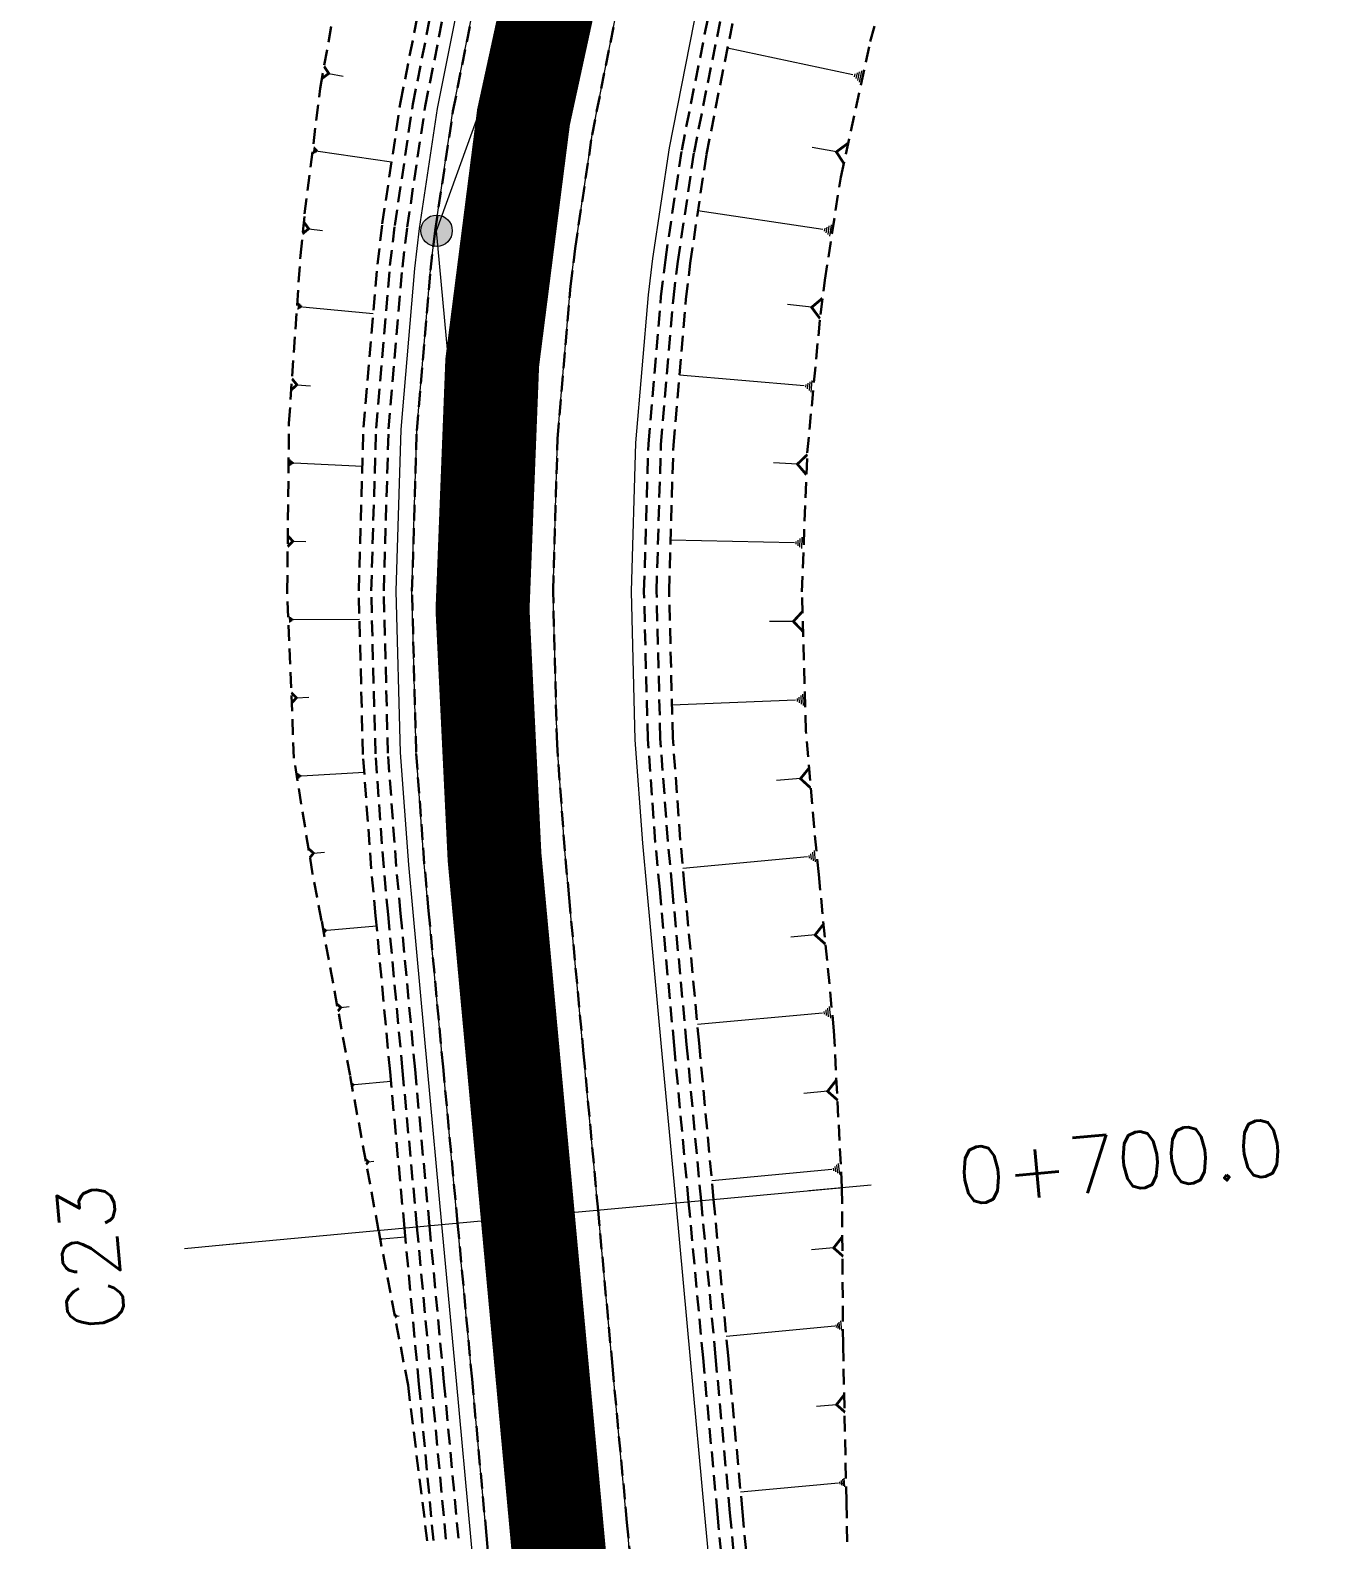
# Model space of a CAD drawing. Header units: metres. Extents: x 544752 to 548977, y 1840603 to 1844608.
# Drawn here: x 548049.03 to 548090.32, y 1841483.32 to 1841531.44 of the extents above; entities that cross this region are included whole.
import ezdxf

# ---------------------------------------------------------------- set-up
doc = ezdxf.new("R2010")
doc.units = ezdxf.units.M
doc.header["$MEASUREMENT"] = 0
for name, pattern in [('ACAD_ISO02W100', [15, 12, -3]), ('Anordnung Grundriss$0$GESTRICHELT', [0.75, 0.5, -0.25]), ('HIDDEN', [0.375, 0.25, -0.125])]:
    doc.linetypes.add(name, pattern=pattern)
doc.layers.add('C-ROAD', color=7, linetype='Continuous')
for name, color, linetype, lineweight in [('C-ROAD-CORR', 5, 'Continuous', 0), ('C-ROAD-SAMP', 150, 'HIDDEN', 0), ('C-ROAD-SAMP-TEXT', 11, 'Continuous', 0), ('C-ROAD-STAN', 11, 'Continuous', 0), ('C-TOPO-FEAT', 94, 'Continuous', 5)]:
    doc.layers.add(name, color=color, linetype=linetype, lineweight=lineweight)

# ---------------------------------------------------------------- blocks, each defined once
blk = doc.blocks.new('STA')
blk.add_circle((0, 0), 0.03600344113496039)
blk = doc.blocks.new('PI')
h = blk.add_hatch(color=256)
h.dxf.hatch_style = 1
h.paths.add_polyline_path([(0.01097384885793593, 0, 1), (-0.01097384885793593, 0, 1)])
at = {"xscale": 0.3048, "yscale": 0.3048, "zscale": 0.3048}
blk.add_blockref('STA', (0, 0), dxfattribs=at)

msp = doc.modelspace()

# ---------------------------------------------------------------- linework, layer by layer
at = {"layer": 'C-ROAD', "color": 3, "linetype": 'Continuous', "lineweight": 13}
for p, q in [((548061.9932191687, 1841525.047978223), (548068.792234353, 1841543.906710026)), ((548063.8411647681, 1841505.086428439), (548061.9932191687, 1841525.047978223))]:
    msp.add_line(p, q, dxfattribs=at)
at = {"layer": 'C-ROAD', "color": 1, "linetype": 'ACAD_ISO02W100', "lineweight": -3, "ltscale": 0.1, "const_width": 3, "flags": 128}
msp.add_lwpolyline([(548063.8411647681, 1841505.086428439, -0.1100235169278199), (548068.792234353, 1841543.906710026)], format="xyb", dxfattribs=at)
at = {"layer": 'C-ROAD-CORR', "color": 160, "linetype": 'Continuous'}
for p, q in [((548075.2726167176, 1841530.015537036, 485.5746938579965), (548071.2721951628, 1841530.866569238, 481.4835125720617)), ((548058.5539453388, 1841530.062396158, 483.9186832207344), (548059.0140416042, 1841529.981532847, 483.4514743370113)), ((548075.3237743006, 1841529.956935895, 485.6369442357916), (548075.3431979361, 1841530.048239996, 485.6369442357916)), ((548075.3749318835, 1841529.898334754, 485.6991946135867), (548075.4137791547, 1841530.080942956, 485.6991946135867)), ((548075.4260894665, 1841529.839733613, 485.7614449913818), (548075.4843603731, 1841530.113645916, 485.7614449913818)), ((548075.4772470496, 1841529.781132472, 485.823695369177), (548075.5549415916, 1841530.146348876, 485.823695369177)), ((548058.0894673858, 1841527.718779612, 483.9597881687463), (548058.0575905626, 1841527.505095737, 483.9597881687463)), ((548058.1210967621, 1841527.686756324, 483.923772513216), (548058.0971891449, 1841527.526493417, 483.923772513216)), ((548058.1527261386, 1841527.654733036, 483.8877568576856), (548058.1367877271, 1841527.547891098, 483.8877568576856)), ((548058.184355515, 1841527.622709747, 483.8517412021553), (548058.1763863093, 1841527.569288778, 483.8517412021553)), ((548058.2159848915, 1841527.590686459, 483.815725546625), (548060.556468744, 1841527.241538966, 481.4488442876926)), ((548074.7436916296, 1841527.562248767, 485.4761559255865), (548073.9746268752, 1841527.700787427, 484.6945375546271)), ((548074.3161478945, 1841525.090286511, 485.3960692564588), (548070.3309022188, 1841525.679829445, 481.3665722539477)), ((548057.9135237203, 1841525.113866829, 483.7145317012137), (548058.3566300423, 1841525.05946134, 483.2680886288539)), ((548074.3700610717, 1841525.035834844, 485.4573838377451), (548074.3835171849, 1841525.126796694, 485.4573838377451)), ((548074.423974249, 1841524.981383176, 485.5186984190313), (548074.4508864752, 1841525.163306878, 485.5186984190313)), ((548074.4778874263, 1841524.926931509, 485.5800130003175), (548074.5182557655, 1841525.199817061, 485.5800130003175)), ((548074.5318006036, 1841524.872479841, 485.6413275816038), (548074.5856250558, 1841525.236327244, 485.6413275816038)), ((548057.5845703749, 1841522.743394382, 483.7628153829715), (548057.5646406832, 1841522.536974216, 483.7628153829715)), ((548057.6164825244, 1841522.714270246, 483.7282410740976), (548057.6015352556, 1841522.559455122, 483.7282410740976)), ((548057.6483946738, 1841522.68514611, 483.6936667652237), (548057.638429828, 1841522.581936027, 483.6936667652237)), ((548057.6803068233, 1841522.656021974, 483.6590924563498), (548057.6753244003, 1841522.604416932, 483.6590924563498)), ((548057.7122189727, 1841522.626897838, 483.6245181474758), (548059.9732732436, 1841522.408594967, 481.3522288518374)), ((548073.9555343426, 1841522.606927094, 485.3212551248069), (548073.1864429117, 1841522.696160252, 484.5469935712151)), ((548073.7149367548, 1841520.109045289, 485.2426493173835), (548069.737642069, 1841520.444529776, 481.2496812724975)), ((548057.5386665945, 1841520.137427232, 483.5370230855598), (548057.968350142, 1841520.107168635, 483.1061606283058)), ((548073.7716231773, 1841520.058554827, 485.3034025204408), (548073.7792797965, 1841520.149326926, 485.3034025204408)), ((548073.8283095999, 1841520.008064366, 485.3641557234981), (548073.8436228383, 1841520.189608562, 485.3641557234981)), ((548073.8849960224, 1841519.957573904, 485.4249089265554), (548073.90796588, 1841520.229890198, 485.4249089265554)), ((548073.941682445, 1841519.907083442, 485.4856621296126), (548073.9723089217, 1841520.270171835, 485.4856621296126)), ((548057.3093053935, 1841517.750737322, 483.5801091861447), (548057.3004365357, 1841517.550937396, 483.5801091861447)), ((548057.341496774, 1841517.724284189, 483.5467673954142), (548057.3348451308, 1841517.574434243, 483.5467673954142)), ((548057.3736881546, 1841517.697831055, 483.5134256046837), (548057.3692537257, 1841517.597931091, 483.5134256046837)), ((548057.4058795351, 1841517.671377921, 483.4800838139532), (548057.4036623208, 1841517.621427939, 483.4800838139532)), ((548057.4380709158, 1841517.644924787, 483.4467420232227), (548059.6265540487, 1841517.54778088, 481.2555115909707)), ((548073.5016035017, 1841517.609137925, 485.1637136281158), (548072.7363380443, 1841517.649589067, 484.3972874983405)), ((548057.4084659135, 1841515.14945175, 483.3537483635404), (548057.8224396188, 1841515.14183716, 482.9395755847553)), ((548073.4046983925, 1841515.10156984, 485.0829765539204), (548069.4568866839, 1841515.186334245, 481.1328540770749)), ((548073.4637983313, 1841515.055229702, 485.1430789400943), (548073.4657329079, 1841515.145330542, 485.1430789400943)), ((548073.52289827, 1841515.008889564, 485.2031813262681), (548073.5267674234, 1841515.189091245, 485.2031813262681)), ((548073.5819982089, 1841514.962549426, 485.2632837124419), (548073.5878019388, 1841515.232851948, 485.2632837124419)), ((548073.6410981477, 1841514.916209288, 485.3233860986157), (548073.6488364541, 1841515.276612651, 485.3233860986157)), ((548057.2966495524, 1841512.749647471, 483.3931446210083), (548057.2981074315, 1841512.557396328, 483.3931446210083)), ((548057.3288736446, 1841512.725859058, 483.3610949757675), (548057.3299670538, 1841512.581670701, 483.3610949757675)), ((548057.3610977366, 1841512.702070645, 483.3290453305266), (548057.3618266763, 1841512.605945074, 483.3290453305266)), ((548057.3933218288, 1841512.678282232, 483.2969956852858), (548057.3936862986, 1841512.630219446, 483.2969956852858)), ((548057.425545921, 1841512.654493819, 483.264946040045), (548059.53128087, 1841512.670462032, 481.1586992770343)), ((548073.3719962112, 1841512.593788498, 485.0139273625938), (548072.6121519925, 1841512.586303162, 484.2538506801848)), ((548073.6311517964, 1841509.95786828, 485.1445297024301), (548073.620023551, 1841510.227910263, 485.1445297024301)), ((548073.6930158336, 1841509.915334226, 485.2046060036548), (548073.6781781733, 1841510.275390204, 485.2046060036548)), ((548057.5230648527, 1841510.160578304, 483.1834088657782), (548057.9226978596, 1841510.174000708, 482.783411590742)), ((548073.4455596847, 1841510.085470441, 484.9643007987563), (548069.5017393167, 1841509.922948303, 481.0160790523325)), ((548073.507423722, 1841510.042936388, 485.0243770999809), (548073.5037143067, 1841510.132950382, 485.0243770999809)), ((548073.5692877591, 1841510.000402334, 485.0844534012055), (548073.561868929, 1841510.180430323, 485.0844534012055)), ((548057.6859997099, 1841507.673209679, 483.0631690234642), (548059.683603001, 1841507.792298289, 481.0618537177946)), ((548057.5589684868, 1841507.757156615, 483.1849894869344), (548057.5698419082, 1841507.574764847, 483.1849894869344)), ((548057.5907262926, 1841507.736169881, 483.1545343710669), (548057.5988813586, 1841507.599376055, 483.1545343710669)), ((548057.6224840983, 1841507.715183147, 483.1240792551993), (548057.6279208091, 1841507.623987263, 483.1240792551993)), ((548057.6542419042, 1841507.694196413, 483.0936241393318), (548057.6569602594, 1841507.648598471, 483.0936241393318)), ((548073.6000258101, 1841507.581680735, 484.9243206838862), (548072.8368659639, 1841507.526243223, 484.159008024497)), ((548058.0682965642, 1841505.207702792, 482.8132103465111), (548058.414223984, 1841505.237349241, 482.4659834468754)), ((548073.8228499409, 1841505.085709523, 484.890832926981), (548069.8507151114, 1841504.71798812, 480.901713458449)), ((548073.8874958402, 1841505.045968954, 484.9515402516153), (548073.8791017386, 1841505.136642227, 484.9515402516153)), ((548073.9521417394, 1841505.006228385, 485.0122475762495), (548073.9353535364, 1841505.187574931, 485.0122475762495)), ((548074.0167876388, 1841504.966487817, 485.0729549008837), (548073.9916053341, 1841505.238507635, 485.0729549008837)), ((548074.081433538, 1841504.926747248, 485.1336622255179), (548074.0478571319, 1841505.289440339, 485.1336622255179)), ((548058.3998642608, 1841502.811304733, 482.6406161856771), (548058.4131764218, 1841502.667506472, 482.6406161856771)), ((548058.4254946577, 1841502.795548644, 482.6165473299776), (548058.4354787784, 1841502.687699948, 482.6165473299776)), ((548058.4511250546, 1841502.779792555, 482.5924784742781), (548058.4577811351, 1841502.707893425, 482.5924784742781)), ((548058.4767554515, 1841502.764036466, 482.5684096185786), (548058.4800834918, 1841502.728086901, 482.5684096185786)), ((548058.5023858484, 1841502.748280377, 482.5443407628791), (548060.0772327159, 1841502.89407223, 480.9627599333595)), ((548074.0643448811, 1841502.597408822, 484.8501528845997), (548073.2958633862, 1841502.52626645, 484.0783854034457)), ((548058.9387033012, 1841500.288033611, 482.2851033893028), (548059.2026452956, 1841500.312468109, 482.0200327928168)), ((548074.3035052193, 1841500.108877077, 484.8071265746785), (548070.3116159525, 1841499.739326903, 480.7981682000172)), ((548074.3684726191, 1841500.068938868, 484.8681358122852), (548074.3600367716, 1841500.160063082, 484.8681358122852)), ((548074.4334400189, 1841500.029000659, 484.9291450498919), (548074.416568324, 1841500.211249087, 484.9291450498919)), ((548074.4984074187, 1841499.989062451, 484.9901542874986), (548074.4730998763, 1841500.262435093, 484.9901542874986)), ((548074.5633748187, 1841499.949124242, 485.0511635251053), (548074.5296314285, 1841500.313621098, 485.0511635251053)), ((548059.2996302099, 1841497.874289605, 482.0966492874341), (548059.3094447689, 1841497.768272519, 482.0966492874341)), ((548059.3185265441, 1841497.862673229, 482.0789042192476), (548059.3258874633, 1841497.783160414, 482.0789042192476)), ((548059.3374228782, 1841497.851056853, 482.0611591510611), (548059.3423301578, 1841497.79804831, 482.0611591510611)), ((548059.3563192125, 1841497.839440477, 482.0434140828746), (548059.3587728521, 1841497.812936205, 482.0434140828746)), ((548059.3752155466, 1841497.827824101, 482.025669014688), (548060.5362913116, 1841497.935310988, 480.8596285508853)), ((548074.4642673893, 1841497.614654231, 484.685543589311), (548073.7075230656, 1841497.544598431, 483.9255634669444)), ((548059.8131514214, 1841495.367886866, 481.7647948703816), (548059.9969488014, 1841495.384901955, 481.5802115824081)), ((548074.8497343269, 1841494.965444463, 484.773431875399), (548074.8173735271, 1841495.315006548, 484.773431875399)), ((548074.6005125372, 1841495.118651639, 484.5393940127606), (548070.7721855963, 1841494.764243288, 480.6946973479136)), ((548074.6628179846, 1841495.080349845, 484.5979034784202), (548074.6547277847, 1841495.167740366, 484.5979034784202)), ((548074.725123432, 1841495.042048051, 484.6564129440798), (548074.7089430322, 1841495.216829093, 484.6564129440798)), ((548074.7874288795, 1841495.003746257, 484.7149224097394), (548074.7631582796, 1841495.26591782, 484.7149224097394)), ((548060.2040949422, 1841492.937944282, 481.5479509355503), (548060.2103742878, 1841492.870114651, 481.5479509355503)), ((548060.216184799, 1841492.930512136, 481.5365976576663), (548060.2208943082, 1841492.879639913, 481.5365976576663)), ((548060.2282746558, 1841492.92307999, 481.5252443797823), (548060.2314143286, 1841492.889165174, 481.5252443797823)), ((548060.2403645125, 1841492.915647844, 481.5138911018983), (548060.241934349, 1841492.898690436, 481.5138911018983)), ((548060.2524543693, 1841492.908215697, 481.5025378240143), (548060.9953095485, 1841492.976985706, 480.7565062354216)), ((548074.6579836454, 1841492.620712579, 484.3147377384468), (548073.9526202601, 1841492.555413383, 483.6063582564149)), ((548060.7025752947, 1841490.450649981, 481.2293375428254), (548060.8033117845, 1841490.459975687, 481.1281703090939)), ((548074.6905952039, 1841490.122162409, 484.065306281937), (548071.2315718725, 1841489.801942436, 480.5914923492714)), ((548074.7468902904, 1841490.087555438, 484.1181715700772), (548074.7395805202, 1841490.166515741, 484.1181715700772)), ((548074.8031853769, 1841490.052948467, 484.1710368582175), (548074.7885658365, 1841490.210869072, 484.1710368582175)), ((548074.8594804634, 1841490.018341496, 484.2239021463577), (548074.8375511528, 1841490.255222403, 484.2239021463577)), ((548074.9157755501, 1841489.983734526, 484.276767434498), (548074.886536469, 1841490.299575734, 484.276767434498)), ((548074.7487838671, 1841487.623828435, 483.8413185900407), (548074.1145405672, 1841487.565113198, 483.2043632992164)), ((548074.8662144676, 1841485.094309252, 483.6734313449164), (548074.8596124576, 1841485.165624311, 483.6734313449164)), ((548074.9170588452, 1841485.063053063, 483.7211780105666), (548074.9038548254, 1841485.205683181, 483.7211780105666)), ((548074.9679032229, 1841485.031796873, 483.7689246762167), (548074.9480971931, 1841485.24574205, 483.7689246762167)), ((548075.0187476006, 1841485.000540684, 483.8166713418669), (548074.9923395609, 1841485.28580092, 483.8166713418669)), ((548074.8153700898, 1841485.125565442, 483.6256846792663), (548071.6912628299, 1841484.83635041, 480.4882189014339))]:
    msp.add_line(p, q, dxfattribs=at)
at = {"layer": 'C-ROAD-CORR', "color": 5, "linetype": 'Anordnung Grundriss$0$GESTRICHELT', "lineweight": 30, "extrusion": (-0.6964777125034044, 0.1224080654301822, -0.707060861244395), "const_width": 0.1, "elevation": -156634.595561267}
msp.add_lwpolyline([(-1908599.511881873, -155929.6731754654), (-1908599.707293501, -155929.9337243027), (-1908599.902705129, -155929.6731754653)], dxfattribs=at)
at = {"layer": 'C-ROAD-CORR', "color": 5, "linetype": 'Anordnung Grundriss$0$GESTRICHELT', "lineweight": 30, "extrusion": (-0.6959837762329932, 0.1253739160033226, 0.7070275556203272), "const_width": 0.1, "elevation": -150228.3628454141}
msp.add_lwpolyline([(-1909522.83968711, 150881.6306619356), (-1909522.512809561, 150881.1948252026), (-1909522.185932011, 150881.6306619357)], dxfattribs=at)
at = {"layer": 'C-ROAD-CORR', "color": 5, "linetype": 'Anordnung Grundriss$0$GESTRICHELT', "lineweight": 30, "extrusion": (-0.7018435903848137, 0.08617377339979565, -0.7070994664216588), "const_width": 0.1, "elevation": -226301.800181171}
msp.add_lwpolyline([(-1894589.136194213, -225612.8006570692), (-1894589.322944884, -225613.0496579633), (-1894589.509695555, -225612.8006570691)], dxfattribs=at)
at = {"layer": 'C-ROAD-CORR', "color": 5, "linetype": 'Anordnung Grundriss$0$GESTRICHELT', "lineweight": 30, "extrusion": (-0.7023998186025547, 0.08149532239064065, 0.7071018365522351), "const_width": 0.1, "elevation": -234548.3968561137}
msp.add_lwpolyline([(-1892417.830140349, 235231.891549862), (-1892417.506258016, 235231.4597067483), (-1892417.18237568, 235231.8915498619)], dxfattribs=at)
at = {"layer": 'C-ROAD-CORR', "color": 5, "linetype": 'Anordnung Grundriss$0$GESTRICHELT', "lineweight": 30, "extrusion": (-0.7054539649868774, 0.04967853141010214, -0.7070125506674045), "const_width": 0.1, "elevation": -295487.2144478174}
msp.add_lwpolyline([(-1875469.98713374, -294724.5019530277), (-1875470.167313883, -294724.7421932174), (-1875470.347494025, -294724.5019530277)], dxfattribs=at)
at = {"layer": 'C-ROAD-CORR', "color": 5, "linetype": 'Anordnung Grundriss$0$GESTRICHELT', "lineweight": 30, "extrusion": (-0.7061635203697773, 0.03732707489469775, 0.7070641922617555), "const_width": 0.1, "elevation": -317948.0057082322}
msp.add_lwpolyline([(-1867880.854653834, 318596.2204581298), (-1867880.534090009, 318595.7930396961), (-1867880.213526184, 318596.2204581298)], dxfattribs=at)
at = {"layer": 'C-ROAD-CORR', "color": 5, "linetype": 'Anordnung Grundriss$0$GESTRICHELT', "lineweight": 30, "extrusion": (-0.7070973425552941, 0.01300627642658808, -0.7069965947052054), "const_width": 0.1, "elevation": -363920.4114706009}
msp.add_lwpolyline([(-1851282.737488547, -363123.330699933), (-1851282.910679963, -363123.5616218201), (-1851283.083871378, -363123.330699933)], dxfattribs=at)
at = {"layer": 'C-ROAD-CORR', "color": 5, "linetype": 'Anordnung Grundriss$0$GESTRICHELT', "lineweight": 30, "extrusion": (-0.707163456515988, -0.006966369870647482, 0.7070157816196084), "const_width": 0.1, "elevation": -400063.2055140493}
msp.add_lwpolyline([(-1836024.674905178, 400646.5036933384), (-1836024.357049165, 400646.0798853209), (-1836024.039193151, 400646.5036933385)], dxfattribs=at)
at = {"layer": 'C-ROAD-CORR', "color": 5, "linetype": 'Anordnung Grundriss$0$GESTRICHELT', "lineweight": 30, "extrusion": (-0.7068310184594652, -0.02374020907155158, -0.7069839558411452), "const_width": 0.1, "elevation": -431443.4963396139}
msp.add_lwpolyline([(-1822075.052855218, -430610.2219272839), (-1822075.220111817, -430610.444936081), (-1822075.387368414, -430610.2219272839)], dxfattribs=at)
at = {"layer": 'C-ROAD-CORR', "color": 5, "linetype": 'Anordnung Grundriss$0$GESTRICHELT', "lineweight": 30, "extrusion": (-0.7053138685656828, -0.05123545984551518, 0.7070412112906358), "const_width": 0.1, "elevation": -480571.5373702596}
msp.add_lwpolyline([(-1796959.77766744, 481168.5728594578), (-1796959.457594239, 481168.1460951902), (-1796959.137521039, 481168.5728594579)], dxfattribs=at)
at = {"layer": 'C-ROAD-CORR', "color": 5, "linetype": 'Anordnung Grundriss$0$GESTRICHELT', "lineweight": 30, "extrusion": (-0.7045561367525963, -0.06038141648970158, -0.7070747730664375), "const_width": 0.1, "elevation": -497671.7532705141}
msp.add_lwpolyline([(-1787981.640202381, -496943.7370616659), (-1787981.785437998, -496943.9307091539), (-1787981.930673614, -496943.737061666)], dxfattribs=at)
at = {"layer": 'C-ROAD-CORR', "color": 5, "linetype": 'Anordnung Grundriss$0$GESTRICHELT', "lineweight": 30, "extrusion": (-0.7040961033632129, -0.06518187766483088, 0.7071067812239019), "const_width": 0.1, "elevation": -505586.5692524578}
msp.add_lwpolyline([(-1783140.210862799, 506272.681427096), (-1783139.888018357, 506272.25096784), (-1783139.565173915, 506272.6814270959)], dxfattribs=at)
at = {"layer": 'C-ROAD-CORR', "color": 5, "linetype": 'Anordnung Grundriss$0$GESTRICHELT', "lineweight": 30, "extrusion": (-0.7040961032752153, -0.06518187763088039, -0.7071067813146543), "const_width": 0.1, "elevation": -506259.6366051161}
msp.add_lwpolyline([(-1783138.871916203, -505577.4348091214), (-1783138.982800077, -505577.5826542881), (-1783139.093683952, -505577.4348091215)], dxfattribs=at)
at = {"layer": 'C-ROAD-CORR', "color": 5, "linetype": 'Anordnung Grundriss$0$GESTRICHELT', "lineweight": 30, "extrusion": (-0.7040961034570221, -0.06518187762754277, 0.7071067811339293), "const_width": 0.1, "elevation": -505586.6424301782}
msp.add_lwpolyline([(-1783135.207573644, 506272.5151088785), (-1783134.88966007, 506272.0912241125), (-1783134.571746495, 506272.5151088785)], dxfattribs=at)
at = {"layer": 'C-ROAD-CORR', "color": 5, "linetype": 'Anordnung Grundriss$0$GESTRICHELT', "lineweight": 30, "extrusion": (-0.7040961036076426, -0.06518187786612334, -0.7071067809619574), "const_width": 0.1, "elevation": -506259.5642977637}
msp.add_lwpolyline([(-1783133.925573885, -505578.1427168552), (-1783134.002788449, -505578.2456696056), (-1783134.080003011, -505578.1427168554)], dxfattribs=at)
at = {"layer": 'C-ROAD-CORR', "color": 5, "linetype": 'Anordnung Grundriss$0$GESTRICHELT', "lineweight": 30, "extrusion": (-0.7040961033684249, -0.06518187763864627, 0.7071067812211257), "const_width": 0.1, "elevation": -505586.7154817242}
msp.add_lwpolyline([(-1783130.195432985, 506272.0351058833), (-1783129.899104902, 506271.640001772), (-1783129.602776818, 506272.0351058833)], dxfattribs=at)
at = {"layer": 'C-ROAD-CORR', "color": 5, "linetype": 'Anordnung Grundriss$0$GESTRICHELT', "lineweight": 30, "extrusion": (-0.7040961034476283, -0.06518187710296934, -0.7071067811916388), "const_width": 0.1, "elevation": -506259.4899044782}
msp.add_lwpolyline([(-1783128.982933694, -505578.8724291953), (-1783129.025253796, -505578.928855999), (-1783129.0675739, -505578.8724291955)], dxfattribs=at)
at = {"layer": 'C-ROAD-CORR', "color": 5, "linetype": 'Anordnung Grundriss$0$GESTRICHELT', "lineweight": 30, "extrusion": (-0.7040961034751415, -0.06518187750653914, 0.7071067811270413), "const_width": 0.1, "elevation": -505586.788280666}
msp.add_lwpolyline([(-1783125.181719232, 506271.3984170193), (-1783124.915269194, 506271.0431503007), (-1783124.648819154, 506271.3984170193)], dxfattribs=at)
at = {"layer": 'C-ROAD-CORR', "color": 1, "linetype": 'Anordnung Grundriss$0$GESTRICHELT', "lineweight": 30}
for points in [[(548061.0816563958, 1841488.243995456, 481.0090550243044), (548060.1435451603, 1841493.178529304, 481.5918475893664), (548059.2322494228, 1841498.115545603, 482.1477099947224), (548058.3245112645, 1841503.052891246, 482.6999996089897), (548058.0361676622, 1841504.549029341, 482.8806023100971), (548057.4426455474, 1841508.230899828, 483.2763643644133), (548057.2285644737, 1841513.57043776, 483.4560601547943), (548057.2849207098, 1841518.919379181, 483.6623069708145), (548057.6510928523, 1841524.261214321, 483.8560677307748), (548057.7838542839, 1841525.584833124, 483.9083638335795), (548058.2838388275, 1841529.584574993, 484.0804433482004), (548059.2037832186, 1841534.873160492, 484.3137681385865), (548060.3952898246, 1841540.11594247, 484.5704766736212), (548060.7019797341, 1841541.28039791, 484.6278552397615), (548061.8848123366, 1841545.2904364, 484.8241679621064), (548062.2099502353, 1841546.279777851, 484.8702264564642), (548063.5458068732, 1841550.086176474, 485.000944714306), (548065.716521303, 1841554.618602202, 484.6261425813368), (548067.8456175687, 1841559.166032254, 484.3072278447004), (548070.0271539373, 1841563.694556419, 483.9442162052407), (548072.3327927128, 1841568.178338755, 483.4609303589532), (548074.6319481231, 1841572.664458496, 482.9961834827571)], [(548061.8913833515, 1841483.297576401, 480.5551957035019), (548061.4304778745, 1841488.276287694, 480.658742003394), (548060.9695723975, 1841493.254998988, 480.7622883032861), (548060.5086669205, 1841498.233710281, 480.8658346031783), (548060.0477614435, 1841503.212421574, 480.9693809030703), (548059.9079828465, 1841504.722313112, 481.000783342943), (548059.6429176949, 1841508.348958297, 481.0729272029624), (548059.5081467887, 1841513.565991073, 481.1764735028545), (548059.6632698938, 1841518.782458365, 481.2800198027467), (548060.1078083586, 1841523.982264106, 481.3835661026388), (548060.262866276, 1841525.268664349, 481.4092713680909), (548060.8403905034, 1841529.149363639, 481.4871124025308), (548061.8587558537, 1841534.267813229, 481.590658702423), (548063.159762115, 1841539.321819254, 481.6942050023151), (548063.4891312219, 1841540.442122815, 481.7173709929512), (548064.7393948685, 1841544.29578694, 481.8012605903645), (548065.0763493743, 1841545.246373724, 481.8232331658559), (548066.4444538786, 1841549.041146235, 481.919671817948), (548068.1402307119, 1841553.744798107, 482.0497301735742), (548069.8360075452, 1841558.448449979, 482.1914356572431), (548071.5317843786, 1841563.152101851, 482.3447882689546), (548073.227561212, 1841567.855753723, 482.5097880087089), (548074.9233380454, 1841572.559405594, 482.6864348765058)], [(548075.1647440597, 1841479.504981442, 483.3388900173709), (548075.0667449115, 1841484.517288882, 483.8068944143361), (548074.9581516895, 1841489.528615573, 484.2642594378402), (548074.9227805953, 1841494.546720821, 484.7951596829781), (548074.6643845603, 1841499.544179478, 485.1020813447442), (548074.184735094, 1841504.521155542, 485.1868035068971), (548074.0328711823, 1841506.029928279, 485.2060689560382), (548073.7749354236, 1841509.107230116, 485.2452733418301), (548073.6437401578, 1841513.538417353, 485.3320937653886), (548073.8181355259, 1841517.967567193, 485.4783225462547), (548074.2337366231, 1841522.378321478, 485.620263373394), (548074.3753629556, 1841523.468781653, 485.6560819821507), (548074.88446948, 1841526.75858755, 485.7532334397711), (548075.8227818798, 1841531.083944282, 485.9330553011719), (548077.0096498779, 1841535.343295956, 486.124202874424)], [(548072.210137189, 1841479.231457952, 480.3716494036098), (548071.7492317121, 1841484.210169246, 480.4751957035019), (548071.288326235, 1841489.188880539, 480.578742003394), (548070.8274207581, 1841494.167591832, 480.6822883032861), (548070.366515281, 1841499.146303125, 480.7858346031782), (548069.9056098041, 1841504.125014419, 480.8893809030703), (548069.765831207, 1841505.634905957, 480.920783342943), (548069.5286973488, 1841508.879392681, 480.9929272029624), (548069.4081279536, 1841513.546679587, 481.0964735028545), (548069.5469049306, 1841518.213460598, 481.2000198027466), (548069.9446000659, 1841522.865335771, 481.3035661026387), (548070.0833187244, 1841524.016181332, 481.3292713680908), (548070.5999862211, 1841527.487951159, 481.4071124025308), (548071.5110411193, 1841532.067043102, 481.5106587024229)]]:
    msp.add_polyline3d(points, dxfattribs=at)
at = {"layer": 'C-ROAD-CORR', "color": 92, "linetype": 'Anordnung Grundriss$0$GESTRICHELT', "lineweight": 30}
for points in [[(548062.289680255, 1841483.334448839, 480.1551957035019), (548061.8287747779, 1841488.313160133, 480.258742003394), (548061.367869301, 1841493.291871426, 480.3622883032861), (548060.906963824, 1841498.270582719, 480.4658346031782), (548060.446058347, 1841503.249294012, 480.5693809030703), (548060.30627975, 1841504.759185551, 480.600783342943), (548060.0423431355, 1841508.370389989, 480.6729272029624), (548059.9081460277, 1841513.565210811, 480.7764735028545), (548060.0626086832, 1841518.759468557, 480.8800198027466), (548060.5052544882, 1841523.937135688, 480.9835661026387), (548060.6596522335, 1841525.218058975, 481.0092713680908), (548061.2347176032, 1841529.082235863, 481.0871124025308), (548062.2487471777, 1841534.178893224, 481.1906587024229), (548063.5442142957, 1841539.211381394, 481.294205002315), (548063.872181086, 1841540.326915169, 481.3173709929512), (548065.1171216303, 1841544.164171997, 481.4012605903645), (548065.452641524, 1841545.110711577, 481.4232331658558), (548066.8207460283, 1841548.905484089, 481.519671817948), (548068.5165228617, 1841553.60913596, 481.6497301735742), (548070.212299695, 1841558.312787832, 481.7914356572431), (548071.9080765283, 1841563.016439704, 481.9447882689546), (548073.6038533618, 1841567.720091576, 482.1097880087088), (548075.2996301951, 1841572.423743448, 482.2864348765058)], [(548062.6879771583, 1841483.371321277, 480.1551957035019), (548062.2270716813, 1841488.350032571, 480.258742003394), (548061.7661662044, 1841493.328743864, 480.3622883032861), (548061.3052607273, 1841498.307455157, 480.4658346031782), (548060.8443552504, 1841503.28616645, 480.5693809030703), (548060.7045766533, 1841504.796057989, 480.600783342943), (548060.441768576, 1841508.391821681, 480.6729272029624), (548060.3081452666, 1841513.564430549, 480.7764735028545), (548060.4619474726, 1841518.736478748, 480.8800198027466), (548060.9027006178, 1841523.892007271, 480.9835661026387), (548061.0564381911, 1841525.1674536, 481.0092713680908), (548061.6290447029, 1841529.015108085, 481.0871124025308), (548062.6387385015, 1841534.089973219, 481.1906587024229), (548063.9286664763, 1841539.100943535, 481.294205002315), (548064.2552309501, 1841540.211707523, 481.3173709929512), (548065.4948483921, 1841544.032557053, 481.4012605903645), (548065.8289336738, 1841544.975049431, 481.4232331658558), (548067.1970381781, 1841548.769821942, 481.519671817948), (548068.8928150114, 1841553.473473814, 481.6497301735742), (548070.5885918448, 1841558.177125686, 481.7914356572431), (548072.2843686781, 1841562.880777558, 481.9447882689546), (548073.9801455116, 1841567.584429429, 482.1097880087088), (548075.6759223449, 1841572.288081301, 482.2864348765058)], [(548071.4135433821, 1841479.157713076, 479.9716494036098), (548070.9526379051, 1841484.136424369, 480.0751957035019), (548070.4917324281, 1841489.115135663, 480.178742003394), (548070.0308269511, 1841494.093846956, 480.2822883032861), (548069.5699214741, 1841499.072558249, 480.3858346031782), (548069.1090159971, 1841504.051269542, 480.4893809030703), (548068.9692374001, 1841505.561161081, 480.520783342943), (548068.7298464676, 1841508.836529297, 480.5929272029624), (548068.6081294756, 1841513.548240111, 480.6964735028545), (548068.7482273519, 1841518.259440215, 480.8000198027466), (548069.1497078068, 1841522.955592606, 480.9035661026388), (548069.2897468094, 1841524.11739208, 480.9292713680908), (548069.8113320217, 1841527.622206714, 481.0071124025308), (548070.7310584716, 1841532.244883113, 481.1106587024229)], [(548071.8118402855, 1841479.194585514, 479.9716494036098), (548071.3509348086, 1841484.173296808, 480.0751957035019), (548070.8900293316, 1841489.152008101, 480.178742003394), (548070.4291238546, 1841494.130719394, 480.2822883032861), (548069.9682183776, 1841499.109430687, 480.3858346031782), (548069.5073129006, 1841504.088141981, 480.4893809030703), (548069.3675343036, 1841505.598033519, 480.520783342943), (548069.1292719082, 1841508.857960989, 480.5929272029624), (548069.0081287146, 1841513.547459849, 480.6964735028545), (548069.1475661413, 1841518.236450406, 480.8000198027466), (548069.5471539363, 1841522.910464188, 480.9035661026388), (548069.6865327669, 1841524.066786706, 480.9292713680908), (548070.2056591214, 1841527.555078937, 481.0071124025308), (548071.1210497955, 1841532.155963107, 481.1106587024229)]]:
    msp.add_polyline3d(points, dxfattribs=at)
at = {"layer": 'C-ROAD-CORR', "color": 11, "linetype": 'Anordnung Grundriss$0$GESTRICHELT', "lineweight": 30}
for points in [[(548075.1647440597, 1841479.504981442, 483.3388900173709), (548075.0667449115, 1841484.517288882, 483.8068944143361), (548074.9581516895, 1841489.528615573, 484.2642594378402), (548074.9227805953, 1841494.546720821, 484.7951596829781), (548074.6643845603, 1841499.544179478, 485.1020813447442), (548074.184735094, 1841504.521155542, 485.1868035068971), (548074.0328711823, 1841506.029928279, 485.2060689560382), (548073.7749354236, 1841509.107230116, 485.2452733418301), (548073.6437401578, 1841513.538417353, 485.3320937653886), (548073.8181355259, 1841517.967567193, 485.4783225462547), (548074.2337366231, 1841522.378321478, 485.620263373394), (548074.3753629556, 1841523.468781653, 485.6560819821507), (548074.88446948, 1841526.75858755, 485.7532334397711), (548075.8227818798, 1841531.083944282, 485.9330553011719), (548077.0096498779, 1841535.343295956, 486.124202874424)], [(548061.6951272583, 1841483.279407943, 480.4237988542072), (548061.0816563958, 1841488.243995456, 481.0090550243044), (548060.1435451603, 1841493.178529304, 481.5918475893664), (548059.2322494228, 1841498.115545603, 482.1477099947224), (548058.3245112645, 1841503.052891246, 482.6999996089897), (548058.0361676622, 1841504.549029341, 482.8806023100971), (548057.4426455474, 1841508.230899828, 483.2763643644133), (548057.2285644737, 1841513.57043776, 483.4560601547943), (548057.2849207098, 1841518.919379181, 483.6623069708145), (548057.6510928523, 1841524.261214321, 483.8560677307748), (548057.7838542839, 1841525.584833124, 483.9083638335795), (548058.2838388275, 1841529.584574993, 484.0804433482004), (548059.2037832186, 1841534.873160492, 484.3137681385865)]]:
    msp.add_polyline3d(points, dxfattribs=at)
at = {"layer": 'C-ROAD-CORR', "color": 5, "linetype": 'Anordnung Grundriss$0$GESTRICHELT', "lineweight": 30}
for points in [[(548064.0450506681, 1841478.47557297, 480.4716494036098), (548063.5841451911, 1841483.454284263, 480.5751957035019), (548063.1232397141, 1841488.432995557, 480.678742003394), (548062.6623342371, 1841493.41170685, 480.7822883032861), (548062.2014287601, 1841498.390418143, 480.8858346031782), (548061.7405232831, 1841503.369129436, 480.9893809030703), (548061.6007446861, 1841504.879020975, 481.020783342943), (548061.3404758173, 1841508.440042989, 481.0929272029624), (548061.2081435544, 1841513.562674959, 481.1964735028545), (548061.3604597487, 1841518.684751678, 481.3000198027466), (548061.7969544093, 1841523.790468331, 481.4035661026388), (548061.9492065954, 1841525.053591508, 481.4292713680908), (548062.5162806772, 1841528.864070587, 481.5071124025308), (548063.5162189802, 1841533.889903207, 481.6106587024229)], [(548068.5258908321, 1841478.890387899, 480.4716494036098), (548068.0649853551, 1841483.869099193, 480.5751957035019), (548067.6040798781, 1841488.847810486, 480.678742003394), (548067.1431744011, 1841493.826521779, 480.7822883032861), (548066.6822689241, 1841498.805233072, 480.8858346031782), (548066.2213634471, 1841503.783944366, 480.9893809030703), (548066.0815848501, 1841505.293835904, 481.020783342943), (548065.8340120235, 1841508.681149527, 481.0929272029624), (548065.708134993, 1841513.553897011, 481.1964735028545), (548065.853021129, 1841518.426116329, 481.3000198027466), (548066.2682233673, 1841523.282773633, 481.4035661026388), (548066.4130486174, 1841524.484281045, 481.4292713680908), (548066.9524605488, 1841528.108883096, 481.5071124025308), (548067.9036213736, 1841532.88955315, 481.6106587024229)]]:
    msp.add_polyline3d(points, dxfattribs=at)
at = {"layer": 'C-ROAD-CORR', "color": 160, "linetype": 'Anordnung Grundriss$0$GESTRICHELT', "lineweight": 30}
for points in [[(548064.0450506681, 1841478.47557297, 480.3216494036099), (548063.5841451911, 1841483.454284263, 480.4251957035019), (548063.1232397141, 1841488.432995557, 480.528742003394), (548062.6623342371, 1841493.41170685, 480.6322883032861), (548062.2014287601, 1841498.390418143, 480.7358346031783), (548061.7405232831, 1841503.369129436, 480.8393809030703), (548061.6007446861, 1841504.879020975, 480.870783342943), (548061.3404758173, 1841508.440042989, 480.9429272029624), (548061.2081435544, 1841513.562674959, 481.0464735028546), (548061.3604597487, 1841518.684751678, 481.1500198027467), (548061.7969544093, 1841523.790468331, 481.2535661026388), (548061.9492065954, 1841525.053591508, 481.2792713680909), (548062.5162806772, 1841528.864070587, 481.3571124025308), (548063.5162189802, 1841533.889903207, 481.460658702423)], [(548068.5258908321, 1841478.890387899, 480.3216494036099), (548068.0649853551, 1841483.869099193, 480.4251957035019), (548067.6040798781, 1841488.847810486, 480.528742003394), (548067.1431744011, 1841493.826521779, 480.6322883032861), (548066.6822689241, 1841498.805233072, 480.7358346031783), (548066.2213634471, 1841503.783944366, 480.8393809030703), (548066.0815848501, 1841505.293835904, 480.870783342943), (548065.8340120235, 1841508.681149527, 480.9429272029624), (548065.708134993, 1841513.553897011, 481.0464735028546), (548065.853021129, 1841518.426116329, 481.1500198027467), (548066.2682233673, 1841523.282773633, 481.2535661026388), (548066.4130486174, 1841524.484281045, 481.2792713680909), (548066.9524605488, 1841528.108883096, 481.3571124025308), (548067.9036213736, 1841532.88955315, 481.460658702423)]]:
    msp.add_polyline3d(points, dxfattribs=at)
at = {"layer": 'C-ROAD-CORR', "color": 150, "linetype": 'Anordnung Grundriss$0$GESTRICHELT', "lineweight": 30}
msp.add_polyline3d([(548066.2854707501, 1841478.682980435, 480.5391494036098), (548065.8245652731, 1841483.661691728, 480.6426957035019), (548065.3636597961, 1841488.640403021, 480.746242003394), (548064.9027543191, 1841493.619114314, 480.8497883032861), (548064.4418488421, 1841498.597825608, 480.9533346031782), (548063.9809433651, 1841503.576536901, 481.0568809030703), (548063.8411647681, 1841505.086428439, 481.088283342943), (548063.5872439204, 1841508.560596258, 481.1604272029624), (548063.4581392737, 1841513.558285985, 481.2639735028545), (548063.6067404388, 1841518.555434003, 481.3675198027466), (548064.0325888883, 1841523.536620982, 481.4710661026388), (548064.1811276064, 1841524.768936276, 481.4967713680908), (548064.734370613, 1841528.486476842, 481.5746124025308), (548065.7099201769, 1841533.389728179, 481.6781587024229)], dxfattribs=at)
msp.add_polyline3d([(548066.2854707501, 1841478.682980435, 480.5391494036098), (548065.8245652731, 1841483.661691728, 480.6426957035019), (548065.3636597961, 1841488.640403021, 480.746242003394), (548064.9027543191, 1841493.619114314, 480.8497883032861), (548064.4418488421, 1841498.597825608, 480.9533346031782), (548063.9809433651, 1841503.576536901, 481.0568809030703), (548063.8411647681, 1841505.086428439, 481.088283342943), (548063.5872439204, 1841508.560596258, 481.1604272029624), (548063.4581392737, 1841513.558285985, 481.2639735028545), (548063.6067404388, 1841518.555434003, 481.3675198027466), (548064.0325888883, 1841523.536620982, 481.4710661026388), (548064.1811276064, 1841524.768936276, 481.4967713680908), (548064.734370613, 1841528.486476842, 481.5746124025308), (548065.7099201769, 1841533.389728179, 481.6781587024229)], dxfattribs=at)
at = {"layer": 'C-ROAD-SAMP', "color": 1, "linetype": 'Continuous', "lineweight": 13}
msp.add_lwpolyline([(548054.9453317327, 1841492.697303361), (548064.9027543191, 1841493.619114314), (548074.8601769055, 1841494.540925268)], dxfattribs=at)
at = {"layer": 'C-ROAD-SAMP-TEXT', "color": 4, "linetype": 'Continuous', "lineweight": 5}
msp.add_line((548073.8644346469, 1841494.448744173), (548075.8559191643, 1841494.633106364), dxfattribs=at)
at = {"layer": 'C-ROAD-SAMP-TEXT', "color": 1, "linetype": 'Continuous', "lineweight": -3}
msp.add_line((548065.8984965777, 1841493.71129541), (548063.9070120605, 1841493.526933219), dxfattribs=at)
at = {"layer": 'C-ROAD-SAMP-TEXT', "color": 4, "linetype": 'Continuous', "lineweight": 9}
msp.add_line((548053.9495894741, 1841492.605122265), (548055.9410739915, 1841492.789484456), dxfattribs=at)
at = {"layer": 'C-TOPO-FEAT', "color": 94, "linetype": 'Continuous', "lineweight": 0, "ltscale": 2}
for points in [[(548063.5471795388, 1841478.429482422, 480.4516494036098), (548063.0862740618, 1841483.408193716, 480.5551957035019), (548062.6253685848, 1841488.386905009, 480.658742003394), (548062.1644631078, 1841493.365616302, 480.7622883032861), (548061.7035576308, 1841498.344327595, 480.8658346031783), (548061.2426521538, 1841503.323038889, 480.9693809030703), (548061.1028735568, 1841504.832930427, 481.000783342943), (548060.8411940166, 1841508.413253374, 481.0729272029624), (548060.7081445056, 1841513.563650287, 481.1764735028545), (548060.8612862619, 1841518.713488939, 481.2800198027467), (548061.3001467474, 1841523.846878853, 481.3835661026388), (548061.4532241486, 1841525.116848226, 481.4092713680909), (548062.0233718025, 1841528.947980308, 481.4871124025308), (548063.0287298253, 1841534.001053214, 481.590658702423)], [(548064.0450506681, 1841478.47557297, 480.0216494036098), (548063.5841451911, 1841483.454284263, 480.1251957035019), (548063.1232397141, 1841488.432995557, 480.228742003394), (548062.6623342371, 1841493.41170685, 480.3322883032861), (548062.2014287601, 1841498.390418143, 480.4358346031783), (548061.7405232831, 1841503.369129436, 480.5393809030703), (548061.6007446861, 1841504.879020975, 480.570783342943), (548061.3404758173, 1841508.440042989, 480.6429272029624), (548061.2081435544, 1841513.562674959, 480.7464735028545), (548061.3604597487, 1841518.684751678, 480.8500198027467), (548061.7969544093, 1841523.790468331, 480.9535661026388), (548061.9492065954, 1841525.053591508, 480.9792713680908), (548062.5162806772, 1841528.864070587, 481.0571124025308), (548063.5162189802, 1841533.889903207, 481.1606587024229)], [(548066.2854707501, 1841478.682980435, 480.3891494036098), (548065.8245652731, 1841483.661691728, 480.4926957035019), (548065.3636597961, 1841488.640403021, 480.596242003394), (548064.9027543191, 1841493.619114314, 480.6997883032861), (548064.4418488421, 1841498.597825608, 480.8033346031783), (548063.9809433651, 1841503.576536901, 480.9068809030703), (548063.8411647681, 1841505.086428439, 480.938283342943), (548063.5872439204, 1841508.560596258, 481.0104272029624), (548063.4581392737, 1841513.558285985, 481.1139735028545), (548063.6067404388, 1841518.555434003, 481.2175198027467), (548064.0325888883, 1841523.536620982, 481.3210661026388), (548064.1811276064, 1841524.768936276, 481.3467713680909), (548064.734370613, 1841528.486476842, 481.4246124025308), (548065.7099201769, 1841533.389728179, 481.528158702423)], [(548066.2854707501, 1841478.682980435, 480.3891494036098), (548065.8245652731, 1841483.661691728, 480.4926957035019), (548065.3636597961, 1841488.640403021, 480.596242003394), (548064.9027543191, 1841493.619114314, 480.6997883032861), (548064.4418488421, 1841498.597825608, 480.8033346031783), (548063.9809433651, 1841503.576536901, 480.9068809030703), (548063.8411647681, 1841505.086428439, 480.938283342943), (548063.5872439204, 1841508.560596258, 481.0104272029624), (548063.4581392737, 1841513.558285985, 481.1139735028545), (548063.6067404388, 1841518.555434003, 481.2175198027467), (548064.0325888883, 1841523.536620982, 481.3210661026388), (548064.1811276064, 1841524.768936276, 481.3467713680909), (548064.734370613, 1841528.486476842, 481.4246124025308), (548065.7099201769, 1841533.389728179, 481.528158702423)], [(548066.2854707501, 1841478.682980435, 480.0891494036098), (548065.8245652731, 1841483.661691728, 480.1926957035019), (548065.3636597961, 1841488.640403021, 480.296242003394), (548064.9027543191, 1841493.619114314, 480.3997883032861), (548064.4418488421, 1841498.597825608, 480.5033346031782), (548063.9809433651, 1841503.576536901, 480.6068809030703), (548063.8411647681, 1841505.086428439, 480.638283342943), (548063.5872439204, 1841508.560596258, 480.7104272029624), (548063.4581392737, 1841513.558285985, 480.8139735028545), (548063.6067404388, 1841518.555434003, 480.9175198027467), (548064.0325888883, 1841523.536620982, 481.0210661026388), (548064.1811276064, 1841524.768936276, 481.0467713680908), (548064.734370613, 1841528.486476842, 481.1246124025308), (548065.7099201769, 1841533.389728179, 481.2281587024229)], [(548066.2854707501, 1841478.682980435, 480.0891494036098), (548065.8245652731, 1841483.661691728, 480.1926957035019), (548065.3636597961, 1841488.640403021, 480.296242003394), (548064.9027543191, 1841493.619114314, 480.3997883032861), (548064.4418488421, 1841498.597825608, 480.5033346031782), (548063.9809433651, 1841503.576536901, 480.6068809030703), (548063.8411647681, 1841505.086428439, 480.638283342943), (548063.5872439204, 1841508.560596258, 480.7104272029624), (548063.4581392737, 1841513.558285985, 480.8139735028545), (548063.6067404388, 1841518.555434003, 480.9175198027467), (548064.0325888883, 1841523.536620982, 481.0210661026388), (548064.1811276064, 1841524.768936276, 481.0467713680908), (548064.734370613, 1841528.486476842, 481.1246124025308), (548065.7099201769, 1841533.389728179, 481.2281587024229)], [(548068.5258908321, 1841478.890387899, 480.0216494036098), (548068.0649853551, 1841483.869099193, 480.1251957035019), (548067.6040798781, 1841488.847810486, 480.228742003394), (548067.1431744011, 1841493.826521779, 480.3322883032861), (548066.6822689241, 1841498.805233072, 480.4358346031783), (548066.2213634471, 1841503.783944366, 480.5393809030703), (548066.0815848501, 1841505.293835904, 480.570783342943), (548065.8340120235, 1841508.681149527, 480.6429272029624), (548065.708134993, 1841513.553897011, 480.7464735028545), (548065.853021129, 1841518.426116329, 480.8500198027467), (548066.2682233673, 1841523.282773633, 480.9535661026388), (548066.4130486174, 1841524.484281045, 480.9792713680908), (548066.9524605488, 1841528.108883096, 481.0571124025308), (548067.9036213736, 1841532.88955315, 481.1606587024229)], [(548071.0152464786, 1841479.120840638, 480.3716494036098), (548070.5543410017, 1841484.099551931, 480.4751957035019), (548070.0934355246, 1841489.078263225, 480.578742003394), (548069.6325300477, 1841494.056974518, 480.6822883032861), (548069.1716245706, 1841499.035685811, 480.7858346031782), (548068.7107190937, 1841504.014397104, 480.8893809030703), (548068.5709404966, 1841505.524288642, 480.920783342943), (548068.330421027, 1841508.815097604, 480.9929272029624), (548068.2081302367, 1841513.549020373, 481.0964735028545), (548068.3488885625, 1841518.282430024, 481.2000198027466), (548068.7522616772, 1841523.000721023, 481.3035661026387), (548068.8929608519, 1841524.167997455, 481.3292713680908), (548069.4170049219, 1841527.68933449, 481.4071124025308), (548070.3410671478, 1841532.333803118, 481.5106587024229)]]:
    msp.add_polyline3d(points, dxfattribs=at)

# ---------------------------------------------------------------- block references
at = {"layer": 'C-ROAD-STAN', "color": 3, "linetype": 'Continuous', "lineweight": -3, "xscale": 45.56286554269575, "yscale": 45.56286554269575, "zscale": 45.56286554269575, "rotation": 334.5}
msp.add_blockref('PI', (548061.9932191689, 1841525.047978223), dxfattribs=at)

# ---------------------------------------------------------------- texts
at = {"layer": 'C-ROAD-SAMP-TEXT', "color": 1, "linetype": 'Continuous', "lineweight": -3, "insert": (548083.8218572333, 1841495.370555127), "char_height": 1.8, "width": 11.25428571428571, "attachment_point": 5, "rotation": 5.2890963843376895, "bg_fill": 3, "box_fill_scale": 1.416666666666667, "bg_fill_color": 256, "bg_fill_true_color": 13158600, "bg_fill_transparency": 0}
msp.add_mtext('{\\Fsimplex.shx|c0;0+700.0}', dxfattribs=at)
at = {"layer": 'C-ROAD-SAMP-TEXT', "color": 1, "linetype": 'Continuous', "lineweight": 13, "insert": (548050.9623626982, 1841492.328578979), "char_height": 1.8, "width": 4.761428571428572, "attachment_point": 5, "rotation": 95.2890963843377, "bg_fill": 3, "box_fill_scale": 1.416666666666667, "bg_fill_color": 256, "bg_fill_true_color": 13158600, "bg_fill_transparency": 0}
msp.add_mtext('{\\Fsimplex.shx|c0;C23}', dxfattribs=at)

# ---------------------------------------------------------------- next in the draw order: linework, layer by layer
at = {"layer": 'C-ROAD', "color": 1, "linetype": 'ACAD_ISO02W100', "lineweight": 60, "ltscale": 0.1, "const_width": 3, "flags": 128}
msp.add_lwpolyline([(548075.9532784619, 1841374.251104837), (548063.8411647681, 1841505.086428439)], dxfattribs=at)

doc.saveas('drawing.dxf')
